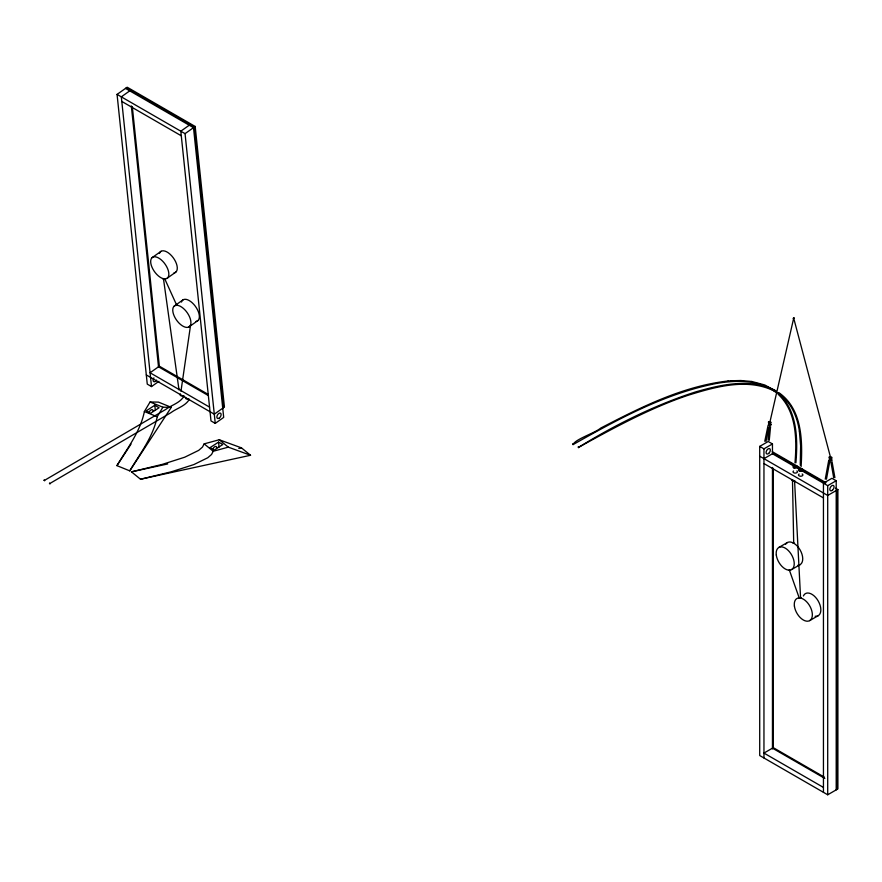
<?xml version="1.0" encoding="UTF-8"?>
<svg xmlns="http://www.w3.org/2000/svg" width="882" height="882" viewBox="0 0 882 882"><rect width="100%" height="100%" fill="white"/><g stroke="black" fill="none" stroke-linecap="round" stroke-linejoin="round"><path stroke-width="1.32" d="M801.121 466.534C802.609 440.658 802.322 408.917 778.696 392.545M825.254 479.158L828.672 460.669M826.456 479.202L829.841 460.944M800.261 465.101L800.636 445.862L799.379 431.122M795.002 462.774C796.942 439.015 796.556 411.409 778.111 394.232M795.906 462.818C797.901 438.53 797.427 409.788 777.538 392.534M768.068 440.151L769.38 426.502M769.258 440.294L770.57 426.656M764.782 441.265L768.068 425.4M765.984 441.32L768.663 427.737M144.383 411.53C140.381 431.596 127.229 448.398 116.942 465.63L129.764 470.867L171.284 407.341L158.473 402.115L150.072 401.994L144.383 411.53L157.205 416.756C153.203 436.833 140.051 453.624 129.764 470.867M181.053 390.671L190.512 325.557M793.987 318.468L793.392 318.38L794.054 317.994M769.821 422.489L793.701 318.17L830.59 457.571M183.985 396.062C180.336 402.909 171.45 405.058 165.54 409.557L44.42 480.414M189.376 399.171C185.727 406.029 176.841 408.168 170.932 412.666L49.811 483.523M204.161 443.867L202.485 447.075L198.693 450.371L184.757 457.196L162.343 464.362L131.462 471.848L140.525 479.246L250.543 455.266L241.481 447.869L219.243 439.754L204.161 443.867L213.212 451.264L228.306 447.152L250.543 455.266M213.212 451.264L211.548 454.473L207.755 457.769L193.808 464.594L171.406 471.76L140.525 479.246M830.458 458.706L829.301 458.42L830.315 458.431M769.766 423.823L770.758 424.044M157.205 416.756L162.894 407.219L171.284 407.341M163.049 278.69L163.865 278.58M163.876 278.822L163.093 278.933M178.517 389.392L179.333 389.282M179.366 389.513L178.561 389.635M116.942 465.63L131.032 444.087M770.813 424.22L768.872 423.922L769.534 423.845M775.465 391.597C748.234 377.496 716.195 386.614 688.511 395.147C650.497 407.793 612.781 428.443 578.592 447.35C613.431 425.741 654.764 404.981 695.633 391.917C721.211 384.607 751.012 377.606 775.917 390.825M180.645 390.517L181.483 390.627M181.438 390.836L180.634 390.726M578.515 447.747L578.107 446.942M793.326 318.159L793.998 317.961L793.425 318.413M794.186 481.142L794.958 481.098M794.98 481.352L794.219 481.407M830.205 457.549L830.899 457.361M830.954 457.604L830.315 457.78M800.183 597.93L800.966 597.886M800.966 598.161L800.206 598.183M164.449 278.988L165.066 278.701M165.077 278.921L164.537 279.153M176.4 305.326L177.017 305.04M177.073 305.227L176.543 305.481M728.135 380.969C682.624 386.195 640.85 407.219 600.741 428.068C595.174 432.963 574.877 439.258 573.057 444.605C618.37 419.016 665.226 393.295 716.857 383.372C736.823 380.032 759.27 379.646 775.73 392.236M573.079 444.583L572.672 443.789M158.892 381.344L151.506 386.581L147.261 384.122L117.063 94.396L127.195 87.219L195.187 126.468L224.425 406.999L214.293 414.187L146.302 374.927M130.602 90.262L121.319 96.844L151.506 386.581M190.093 124.616L180.81 131.197L210.996 420.923L215.252 423.382L223.697 417.395L193.5 127.669L125.509 88.409M215.252 423.382L185.055 133.645L195.187 126.468M152.112 257.643L161.108 251.271M166.874 278.447A12.767 6.494 54.7 0 0 161.119 259.76A12.767 6.494 54.7 0 0 151.307 265.35A12.767 6.494 54.7 0 0 166.874 278.447L175.86 272.075M174.184 306.131L183.18 299.759M188.946 326.935A12.767 6.494 54.7 0 0 183.191 308.248A12.767 6.494 54.7 0 0 173.379 313.838A12.767 6.494 54.7 0 0 188.946 326.935L197.932 320.563M831.351 459.302L830.315 459.302L831.351 459.302A2.569 1.488 0 0 1 831.869 459.676L832.079 460.382L830.91 460.602A2.569 1.488 0 0 1 829.301 459.985M789.048 570.213L789.699 569.993M789.743 570.125L789.125 570.356M798.849 597.941L799.5 597.709M799.522 597.864L798.949 598.073M154.813 405.257L146.324 410.792L150.568 413.294L159.069 407.771L154.813 405.257L155.32 410.273M218.56 442.114L210.07 447.637L214.315 450.041L222.804 444.517L218.56 442.114L219.067 447.097M835.519 488.198L837.9 489.576L837.9 788.894L827.702 794.781L759.711 755.532L759.711 446.391L768.211 441.485L772.456 443.944L772.456 453.756L793.877 466.115M759.711 446.391L763.955 448.85L772.456 443.944M763.955 458.662L773.305 453.26M802.201 470.933L827.702 485.651L836.202 480.745L836.202 789.875M837.9 489.576L827.702 495.464L759.711 456.203M778.817 547.457L787.317 542.551M791.595 569.574L800.095 564.667M809.698 620.608L818.198 615.702M829.543 459.07L829.289 459.985M131.462 471.848L167.69 463.954M238.802 448.453L241.481 447.869M730.704 380.77L740.77 380.517L751.883 381.498M728.069 380.98L730.781 380.759M751.817 381.487L764.76 384.971L775.08 390.627M769.556 425.499L771.166 424.937A2.569 1.488 0 0 0 770.482 424.198M150.072 401.994L162.894 407.219M836.202 480.745L831.947 478.287L823.446 483.193L823.446 792.334M772.29 451.694L825.971 482.686M772.632 452.874L825.122 483.182M797.449 468.177L799.82 469.555M126.358 87.814L194.349 127.063L223.587 407.605M763.955 463.568L823.446 497.911M117.063 94.396L185.055 133.645M121.793 101.441L181.284 135.795M208.141 394.364L159.355 366.195L150.072 372.777L209.563 407.131M158.517 366.802L208.494 395.654M824.472 777.218L773.305 747.682L763.955 753.074L823.446 787.428M772.456 748.168L824.813 778.398M769.556 423.294L768.707 423.316L768.476 424.562A2.569 1.488 0 0 0 769.556 425.488M778.222 393.317C790.989 401.729 797.306 416.723 799.39 431.188M219.243 439.754L228.306 447.152M829.201 457.637L829.157 456.964L830.271 456.788A2.569 1.488 0 0 1 831.869 457.416L832.013 458.177L830.91 458.342A2.569 1.488 0 0 1 829.301 457.714M164.791 278.933L176.742 305.271M789.401 570.169L799.202 597.897M832.057 461.705L834.901 477.647M830.899 462.003L833.699 477.746M163.468 278.745L178.947 389.447M132.311 106.689L159.41 366.692M131.33 105.917L158.562 367.298M794.583 481.252L800.58 598.04M792.477 480.029L793.701 543.18M837.051 490.061L837.051 789.39M827.702 485.651L827.702 794.781M773.305 468.364L773.305 748.465M772.456 467.482L772.456 748.961M763.955 448.85L763.955 757.98M148.915 413.195A3.01 1.731 -60 0 1 151.263 409.821A3.01 1.731 -60 0 1 153.126 411.354M212.771 449.467A3.01 1.731 -60 0 1 215.021 446.612A3.01 1.731 -60 0 1 216.862 447.714M156.61 380.098A3.01 1.731 -60 0 1 153.611 381.498A3.01 1.731 -60 0 1 153.898 377.882M181.471 302.063A12.767 6.494 54.7 0 1 195.154 306.021A12.767 6.494 54.7 0 1 196.025 321.401M159.433 253.432A12.767 6.494 54.7 0 1 173.126 257.599A12.767 6.494 54.7 0 1 174.008 272.902M188.329 399.05A2.194 1.4 -5.9 0 1 186.102 398.785A2.194 1.4 -5.9 0 1 185.672 397.352M183.654 395.599A2.194 1.4 -5.9 0 1 180.81 395.72A2.194 1.4 -5.9 0 1 180.446 393.934M802.157 474.009A2.194 1.268 0 0 1 802.278 475.817A2.194 1.268 0 0 1 799.158 475.872A2.194 1.268 0 0 1 799.114 474.064M796.865 470.955A2.194 1.268 0 0 1 796.788 472.708A2.194 1.268 0 0 1 793.756 472.752A2.194 1.268 0 0 1 793.535 471.01M785.686 544.194A12.767 7.376 60 0 1 800.095 549.927A12.767 7.376 60 0 1 797.857 565.263M803.425 595.956A12.767 7.376 60 0 1 818.198 600.962A12.767 7.376 60 0 1 815.144 616.264M44.1 480.194L44.662 480.789L44.111 480.128M49.491 483.303L50.053 483.898L49.502 483.248M792.025 480.017L792.918 480.051L792.025 479.995M793.26 543.169L794.153 543.202L793.271 543.103M768.454 422.037L768.476 422.302A2.569 1.488 0 0 0 769.556 423.228L771.166 422.665A2.569 1.488 0 0 0 770.074 421.739L768.476 421.96M794.825 466.909L795.729 466.931L794.825 466.909M769.38 422.412L770.262 422.588L769.38 422.39M800.283 470.084L801.187 470.062L800.305 470.04M219.353 418.002A3.01 1.731 -60 0 0 220.632 413.283A3.01 1.731 -60 0 0 217.005 416.084A3.01 1.731 -60 0 0 219.353 418.002M799.566 471.142A2.194 1.268 0 0 0 802.874 470.051A2.194 1.268 0 0 0 799.588 468.948A2.194 1.268 0 0 0 799.566 471.142M793.976 467.945A2.194 1.268 0 0 0 797.427 467.019A2.194 1.268 0 0 0 794.307 465.751A2.194 1.268 0 0 0 793.976 467.945M794.395 606.044A12.767 7.376 60 0 0 809.014 620.939A12.767 7.376 60 0 0 806.545 601.678A12.767 7.376 60 0 0 794.395 606.044M776.292 555.01A12.767 7.376 60 0 0 790.9 569.904A12.767 7.376 60 0 0 788.431 550.644A12.767 7.376 60 0 0 776.292 555.01M832.498 490.149A3.01 1.731 -60 0 0 833.457 485.497A3.01 1.731 -60 0 0 829.896 488.65A3.01 1.731 -60 0 0 832.498 490.149M768.762 453.348A3.01 1.731 -60 0 0 769.71 448.695A3.01 1.731 -60 0 0 766.16 451.849A3.01 1.731 -60 0 0 768.762 453.348"/></g></svg>
